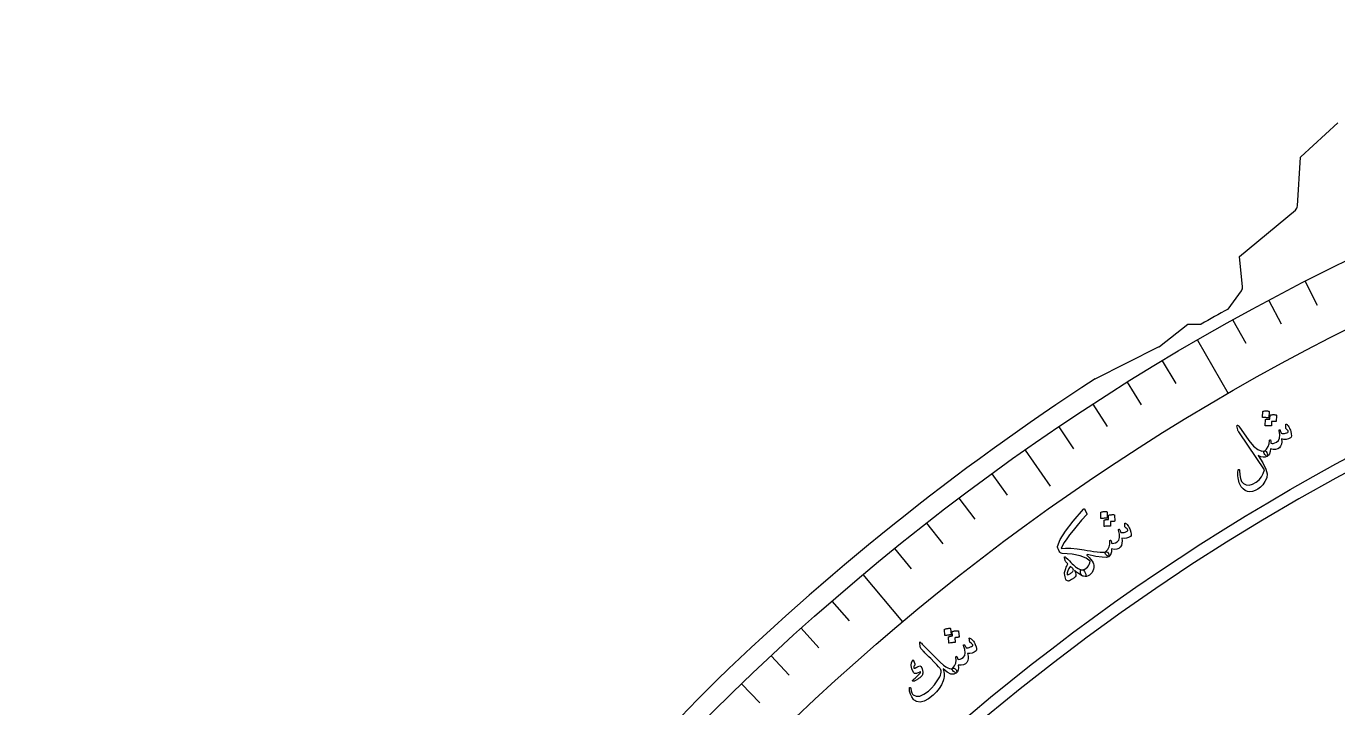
# Model space of a CAD drawing. Header units: millimetres. Extents: x -60 to 60, y -60 to 79.
# Drawn here: x -59.69 to -26.27, y 42.33 to 59.69 of the extents above; entities that cross this region are included whole.
import ezdxf

# ---------------------------------------------------------------- set-up
doc = ezdxf.new("R2010")
doc.units = ezdxf.units.MM
for name, color, linetype in [('CUT_INNER', 6, 'Continuous'), ('CUT_OUTER', 1, 'Continuous'), ('ENGRAVE', 7, 'Continuous'), ('ENGRAVE_FINE', 8, 'Continuous'), ('TEXT', 5, 'Continuous')]:
    doc.layers.add(name, color=color, linetype=linetype)

msp = doc.modelspace()

# ---------------------------------------------------------------- linework, layer by layer
at = {"layer": 'CUT_INNER'}
msp.add_arc((0.0002, -0.0002), 54.8999, 92.29679, 23.90649, dxfattribs=at)
at = {"layer": 'CUT_OUTER'}
for points in [[(-27.2948, 55.1163), (-27.2168, 56.3586), (-27.2164, 56.3621), (-27.214, 56.3646), (-26.2691, 57.2311)], [(-28.6965, 53.061), (-28.7726, 53.8194), (-28.7728, 53.8229), (-28.7702, 53.8253), (-27.3484, 55.0104)], [(-29.0648, 52.49), (-28.7245, 52.9577)], [(-32.456, 50.7116), (-30.834, 51.5232), (-30.8212, 51.5304), (-30.8091, 51.5389), (-30.0862, 52.1006), (-30.0833, 52.1026), (-30.0799, 52.1028), (-29.7534, 52.1028)]]:
    msp.add_lwpolyline(points, dxfattribs=at)
for centre, radius, start, end in [((-27.4445, 55.1257), 0.15, 309.81245, 356.4106), ((-28.8458, 53.046), 0.15, 323.95675, 5.73137), ((-6.3582, 11.3068), 47.0282, 118.87043, 119.83293), ((2.5675, -3.14), 64.239, 123.038818, 134.386306), ((4.077, -3.0924), 65.2703, 135.362503, 144.05022)]:
    msp.add_arc(centre, radius, start, end, dxfattribs=at)
at = {"layer": 'ENGRAVE'}
for points in [[(-29.847, 51.6965), (-29.0616, 50.3362)], [(-34.2391, 48.8985), (-33.5955, 47.9794)], [(-38.3706, 45.7283), (-37.3609, 44.525)]]:
    msp.add_lwpolyline(points, dxfattribs=at)
for radius in [59.694, 58.1232, 55.206]:
    msp.add_circle((0, 0), radius, dxfattribs=at)
at = {"layer": 'ENGRAVE_FINE'}
for points in [[(-27.1005, 53.1877), (-26.7949, 52.5879)], [(-28.0246, 52.7067), (-27.7086, 52.1123)], [(-28.9402, 52.2095), (-28.6139, 51.6208)], [(-30.7447, 51.1677), (-30.398, 50.5907)], [(-31.633, 50.6234), (-31.2763, 50.0525)], [(-32.5117, 50.0636), (-32.145, 49.499)], [(-33.3805, 49.4886), (-33.004, 48.9305)], [(-35.0873, 48.2935), (-34.6916, 47.7488)], [(-35.9247, 47.6737), (-35.5196, 47.1361)], [(-36.7513, 47.0395), (-36.3368, 46.509)], [(-37.5667, 46.391), (-37.143, 45.8678)], [(-39.1628, 45.0516), (-38.7211, 44.5436)], [(-39.9431, 44.3613), (-39.4926, 43.861)], [(-40.7112, 43.6574), (-40.2521, 43.1651)], [(-41.4669, 42.9403), (-40.9993, 42.456)]]:
    msp.add_lwpolyline(points, dxfattribs=at)
at = {"layer": 'TEXT'}
for points in [[(-28.1772, 49.8787), (-28.1764, 49.8816), (-28.1745, 49.8842), (-28.1713, 49.8864), (-28.1671, 49.8883), (-28.1494, 49.8912), (-28.132, 49.8932), (-28.1147, 49.8944), (-28.0975, 49.8948), (-28.0804, 49.8943), (-28.0631, 49.893), (-28.0457, 49.8907), (-28.0282, 49.8876), (-28.0232, 49.8857), (-28.0198, 49.8831), (-28.0181, 49.8799), (-28.0178, 49.8761), (-28.0262, 49.725), (-28.0277, 49.7216), (-28.0309, 49.7195), (-28.0359, 49.7189), (-28.0426, 49.7196), (-28.0484, 49.7202), (-28.0574, 49.7209), (-28.0697, 49.7217), (-28.0852, 49.7226), (-28.104, 49.7235), (-28.1265, 49.7243), (-28.1526, 49.725), (-28.1822, 49.7255), (-28.1864, 49.726), (-28.1892, 49.7274), (-28.1904, 49.7296), (-28.1902, 49.7326)], [(-28.5347, 49.1403), (-28.4182, 48.9993), (-28.3086, 48.9086), (-28.2058, 48.8683), (-28.1097, 48.8781), (-28.1006, 48.8736), (-28.0906, 48.86), (-28.0797, 48.8373), (-28.0678, 48.8054), (-28.0595, 48.7796), (-28.0561, 48.7599), (-28.0575, 48.746), (-28.0638, 48.738), (-28.1173, 48.7168), (-28.1738, 48.7133), (-28.2333, 48.7273), (-28.2958, 48.7589), (-28.1766, 48.5711), (-28.101, 48.4141), (-28.069, 48.2881), (-28.0804, 48.1931), (-28.1289, 48.095), (-28.1823, 48.0135), (-28.2405, 47.9488), (-28.3036, 47.9007), (-28.3736, 47.8643), (-28.4416, 47.8428), (-28.5077, 47.8363), (-28.5721, 47.8447), (-28.6316, 47.868), (-28.6835, 47.9061), (-28.7277, 47.9591), (-28.7641, 48.027), (-28.779, 48.066), (-28.7912, 48.1066), (-28.8009, 48.1488), (-28.8079, 48.1925), (-28.8122, 48.2378), (-28.8137, 48.2847), (-28.8124, 48.3334), (-28.8083, 48.3837), (-28.8068, 48.3897), (-28.8043, 48.3949), (-28.8008, 48.3992), (-28.7962, 48.4026), (-28.7919, 48.4045), (-28.7874, 48.4049), (-28.7828, 48.404), (-28.7782, 48.4016), (-28.7741, 48.3978), (-28.7713, 48.3925), (-28.7698, 48.3857), (-28.7696, 48.3774), (-28.7679, 48.2626), (-28.7509, 48.1693), (-28.7188, 48.0975), (-28.6717, 48.0471), (-28.6015, 48.0131), (-28.5241, 48.0075), (-28.4393, 48.0304), (-28.347, 48.0816), (-28.2742, 48.142), (-28.2144, 48.214), (-28.1675, 48.2978), (-28.1336, 48.3933), (-28.7774, 49.3388), (-28.7927, 49.3615), (-28.8046, 49.3812), (-28.8131, 49.3981), (-28.8182, 49.4121), (-28.841, 49.5154), (-28.8347, 49.529), (-28.8248, 49.5316), (-28.8115, 49.5231), (-28.7947, 49.5035)], [(-27.5936, 49.5539), (-27.5916, 49.5578), (-27.5874, 49.5592), (-27.5811, 49.558), (-27.5725, 49.5541), (-27.5611, 49.5458), (-27.5482, 49.532), (-27.5341, 49.5128), (-27.5185, 49.4881), (-27.502, 49.4594), (-27.4878, 49.4303), (-27.4761, 49.4008), (-27.4668, 49.3709), (-27.4541, 49.3098), (-27.4514, 49.2624), (-27.4586, 49.2285), (-27.4759, 49.2084), (-27.5289, 49.1827), (-27.584, 49.1695), (-27.641, 49.1688), (-27.7002, 49.1807), (-27.6971, 49.1113), (-27.7057, 49.0509), (-27.7261, 48.9995), (-27.7582, 48.957), (-27.8005, 48.9277), (-27.852, 48.9134), (-27.9128, 48.914), (-27.9829, 48.9295), (-27.9929, 48.8603), (-28.01, 48.8052), (-28.034, 48.7642), (-28.0652, 48.7372), (-28.0746, 48.7371), (-28.0882, 48.7453), (-28.106, 48.7616), (-28.1281, 48.7862), (-28.1462, 48.8125), (-28.1543, 48.835), (-28.1524, 48.8535), (-28.1406, 48.8681), (-28.0824, 48.9217), (-28.0407, 48.9849), (-28.0155, 49.0577), (-28.0067, 49.1401), (-28.0062, 49.1446), (-28.0051, 49.1482), (-28.0032, 49.1511), (-28.0007, 49.1532), (-27.997, 49.1548), (-27.9933, 49.1555), (-27.9895, 49.1552), (-27.9857, 49.154), (-27.9798, 49.1469), (-27.9754, 49.1318), (-27.9725, 49.1086), (-27.971, 49.0774), (-27.9442, 49.0679), (-27.9114, 49.0684), (-27.8724, 49.0788), (-27.8273, 49.0992), (-27.7802, 49.1407), (-27.7541, 49.2038), (-27.7489, 49.2884), (-27.7647, 49.3947), (-27.7656, 49.4001), (-27.7654, 49.4044), (-27.7641, 49.4077), (-27.7617, 49.4098), (-27.7574, 49.4118), (-27.7532, 49.4127), (-27.7491, 49.4126), (-27.7452, 49.4114), (-27.7413, 49.4088), (-27.7382, 49.4057), (-27.7358, 49.4023), (-27.7341, 49.3984), (-27.7142, 49.3287), (-27.6886, 49.3232), (-27.6605, 49.3214), (-27.63, 49.3233), (-27.597, 49.329), (-27.5667, 49.3377), (-27.5455, 49.3477), (-27.5335, 49.3591), (-27.5307, 49.3719), (-27.5354, 49.3862), (-27.5471, 49.404), (-27.5657, 49.4251), (-27.5913, 49.4495), (-27.5944, 49.4587), (-27.5958, 49.4792), (-27.5955, 49.5109), (-27.5936, 49.5539)], [(-27.9895, 49.7842), (-27.9887, 49.7871), (-27.9868, 49.7896), (-27.9836, 49.7918), (-27.9794, 49.7938), (-27.9618, 49.7965), (-27.9444, 49.7985), (-27.9271, 49.7996), (-27.91, 49.8), (-27.8929, 49.7995), (-27.8757, 49.798), (-27.8583, 49.7957), (-27.8408, 49.7925), (-27.8368, 49.7908), (-27.834, 49.7882), (-27.8324, 49.7846), (-27.832, 49.7802), (-27.8405, 49.6293), (-27.8416, 49.6267), (-27.8444, 49.6251), (-27.849, 49.6245), (-27.8553, 49.6248), (-27.8596, 49.625), (-27.8661, 49.6254), (-27.8751, 49.626), (-27.8864, 49.6266), (-27.9, 49.6272), (-27.9159, 49.6278), (-27.9341, 49.6283), (-27.9545, 49.6287), (-27.9598, 49.5178), (-27.9612, 49.5144), (-27.9644, 49.5123), (-27.9694, 49.5117), (-27.9761, 49.5124), (-27.9819, 49.513), (-27.9909, 49.5137), (-28.0031, 49.5145), (-28.0186, 49.5154), (-28.0374, 49.5164), (-28.0598, 49.5172), (-28.0858, 49.5179), (-28.1154, 49.5184), (-28.1189, 49.5193), (-28.1212, 49.5209), (-28.1221, 49.5233), (-28.1218, 49.5264), (-28.1093, 49.6723), (-28.1085, 49.6752), (-28.1065, 49.6778), (-28.1034, 49.68), (-28.0991, 49.6819), (-28.0867, 49.684), (-28.0742, 49.6856), (-28.0617, 49.687), (-28.0491, 49.688), (-28.0365, 49.6886), (-28.0239, 49.6885), (-28.0113, 49.6879), (-27.9987, 49.6866)], [(-32.7485, 47.3941), (-32.7444, 47.3966), (-32.7404, 47.3982), (-32.7367, 47.3989), (-32.733, 47.3987), (-32.7278, 47.3974), (-32.723, 47.3939), (-32.7185, 47.3885), (-32.7145, 47.3809), (-32.6642, 47.275), (-32.6624, 47.2697), (-32.6625, 47.2644), (-32.6644, 47.2591), (-32.6682, 47.2538), (-32.7974, 47.1097), (-32.9128, 46.9758), (-33.0144, 46.8522), (-33.1025, 46.739), (-33.177, 46.6363), (-33.2379, 46.5444), (-33.2853, 46.4631), (-33.3193, 46.3927), (-33.2081, 46.401), (-33.0728, 46.3972), (-32.9137, 46.3811), (-32.7307, 46.3524), (-32.6548, 46.3401), (-32.5748, 46.3283), (-32.4907, 46.317), (-32.4025, 46.3062), (-32.3214, 46.2981), (-32.2585, 46.2947), (-32.2139, 46.2962), (-32.1876, 46.3027), (-32.1598, 46.3082), (-32.1359, 46.2957), (-32.1158, 46.2652), (-32.0994, 46.2168), (-32.0967, 46.2026), (-32.0961, 46.1915), (-32.0977, 46.1836), (-32.1014, 46.1787), (-32.1648, 46.1619), (-32.2771, 46.1656), (-32.4383, 46.1897), (-32.6489, 46.2336), (-32.6588, 46.2326), (-32.6645, 46.2302), (-32.6659, 46.2266), (-32.663, 46.2215), (-32.6085, 46.1637), (-32.5639, 46.1118), (-32.5291, 46.0657), (-32.5041, 46.0256), (-32.4937, 45.9956), (-32.4871, 45.9662), (-32.4843, 45.9375), (-32.4853, 45.9094), (-32.4936, 45.861), (-32.5085, 45.8174), (-32.5301, 45.7785), (-32.5584, 45.7444), (-32.5947, 45.7126), (-32.6315, 45.6912), (-32.6688, 45.6803), (-32.7067, 45.6797), (-32.7533, 45.6891), (-32.7882, 45.7054), (-32.8116, 45.7288), (-32.8233, 45.7593), (-32.8268, 45.7978), (-32.8215, 45.8256), (-32.8074, 45.8426), (-32.7846, 45.8489), (-32.7475, 45.8541), (-32.7123, 45.867), (-32.679, 45.8876), (-32.6475, 45.9158), (-32.6205, 45.9494), (-32.6006, 45.9861), (-32.5877, 46.0261), (-32.582, 46.0692), (-32.6788, 46.1426), (-32.8302, 46.2002), (-33.0362, 46.2416), (-33.2971, 46.266), (-33.3184, 46.2702), (-33.337, 46.2802), (-33.3528, 46.2961), (-33.3657, 46.3179), (-33.3871, 46.3635), (-33.4016, 46.3996), (-33.4092, 46.4262), (-33.41, 46.4432), (-33.3411, 46.6151), (-33.2091, 46.8305), (-33.013, 47.0891), (-32.7518, 47.3898), (-32.7512, 47.3903), (-32.7507, 47.3909), (-32.7504, 47.3914), (-32.7502, 47.392), (-32.75, 47.3926), (-32.7497, 47.3931), (-32.7492, 47.3936), (-32.7485, 47.3941)], [(-32.3085, 47.3075), (-32.308, 47.3105), (-32.3062, 47.3132), (-32.3033, 47.3157), (-32.2992, 47.318), (-32.2819, 47.3223), (-32.2647, 47.3258), (-32.2475, 47.3285), (-32.2305, 47.3303), (-32.2134, 47.3313), (-32.196, 47.3314), (-32.1785, 47.3307), (-32.1608, 47.329), (-32.1557, 47.3275), (-32.1521, 47.3253), (-32.15, 47.3223), (-32.1495, 47.3184), (-32.145, 47.1672), (-32.1462, 47.1636), (-32.1492, 47.1613), (-32.1541, 47.1603), (-32.1609, 47.1604), (-32.1667, 47.1605), (-32.1758, 47.1605), (-32.188, 47.1602), (-32.2035, 47.1598), (-32.2224, 47.1591), (-32.2449, 47.158), (-32.2709, 47.1564), (-32.3005, 47.1545), (-32.3047, 47.1546), (-32.3076, 47.1557), (-32.309, 47.1578), (-32.309, 47.1608)], [(-32.1135, 47.2293), (-32.1129, 47.2322), (-32.1112, 47.2349), (-32.1082, 47.2374), (-32.1042, 47.2397), (-32.0869, 47.2439), (-32.0697, 47.2474), (-32.0526, 47.25), (-32.0356, 47.2518), (-32.0185, 47.2527), (-32.0012, 47.2527), (-31.9837, 47.2519), (-31.966, 47.2502), (-31.9619, 47.2488), (-31.9589, 47.2464), (-31.957, 47.2431), (-31.9561, 47.2387), (-31.9518, 47.0876), (-31.9527, 47.0849), (-31.9554, 47.0831), (-31.9599, 47.0821), (-31.9662, 47.0818), (-31.9705, 47.0817), (-31.9771, 47.0816), (-31.986, 47.0813), (-31.9973, 47.081), (-32.011, 47.0805), (-32.0268, 47.0797), (-32.045, 47.0786), (-32.0653, 47.0773), (-32.0612, 46.9664), (-32.0624, 46.9628), (-32.0654, 46.9605), (-32.0703, 46.9594), (-32.0771, 46.9596), (-32.0829, 46.9597), (-32.0919, 46.9597), (-32.1041, 46.9594), (-32.1196, 46.959), (-32.1384, 46.9583), (-32.1608, 46.9572), (-32.1868, 46.9557), (-32.2163, 46.9538), (-32.2199, 46.9544), (-32.2223, 46.9558), (-32.2235, 46.958), (-32.2234, 46.9611), (-32.2233, 47.1077), (-32.2227, 47.1106), (-32.221, 47.1133), (-32.2181, 47.1158), (-32.214, 47.1181), (-32.2018, 47.1211), (-32.1895, 47.1239), (-32.1771, 47.1263), (-32.1647, 47.1284), (-32.1521, 47.13), (-32.1396, 47.1311), (-32.127, 47.1315), (-32.1144, 47.1312)], [(-31.6994, 47.0334), (-31.6978, 47.0375), (-31.6937, 47.0392), (-31.6873, 47.0385), (-31.6784, 47.0354), (-31.6663, 47.0281), (-31.6524, 47.0155), (-31.6366, 46.9975), (-31.619, 46.9742), (-31.6001, 46.947), (-31.5835, 46.9192), (-31.5694, 46.8908), (-31.5576, 46.8619), (-31.5397, 46.802), (-31.533, 46.755), (-31.5373, 46.7207), (-31.5528, 46.6991), (-31.6035, 46.669), (-31.6572, 46.6512), (-31.714, 46.6457), (-31.774, 46.6525), (-31.765, 46.5836), (-31.7685, 46.5227), (-31.7844, 46.4697), (-31.8128, 46.4247), (-31.8525, 46.392), (-31.9026, 46.3733), (-31.9632, 46.3687), (-32.0344, 46.3782), (-32.0385, 46.3085), (-32.0508, 46.2521), (-32.0713, 46.2092), (-32.1, 46.1796), (-32.1093, 46.1788), (-32.1236, 46.1857), (-32.1428, 46.2005), (-32.1669, 46.2231), (-32.1871, 46.2478), (-32.1971, 46.2695), (-32.1968, 46.2881), (-32.1862, 46.3036), (-32.1328, 46.362), (-32.0966, 46.4285), (-32.0777, 46.5032), (-32.0759, 46.586), (-32.0758, 46.5905), (-32.075, 46.5943), (-32.0734, 46.5973), (-32.071, 46.5996), (-32.0675, 46.6015), (-32.0638, 46.6025), (-32.0601, 46.6026), (-32.0561, 46.6017), (-32.0497, 46.5951), (-32.0441, 46.5804), (-32.0392, 46.5576), (-32.035, 46.5266), (-32.0075, 46.5194), (-31.9748, 46.5227), (-31.9369, 46.5364), (-31.8937, 46.5605), (-31.8503, 46.6059), (-31.8296, 46.6709), (-31.8317, 46.7557), (-31.8564, 46.8602), (-31.8578, 46.8655), (-31.8579, 46.8699), (-31.8569, 46.8732), (-31.8547, 46.8756), (-31.8506, 46.8779), (-31.8465, 46.8792), (-31.8424, 46.8794), (-31.8384, 46.8786), (-31.8343, 46.8763), (-31.8309, 46.8735), (-31.8282, 46.8703), (-31.8262, 46.8666), (-31.8005, 46.7988), (-31.7745, 46.7954), (-31.7464, 46.796), (-31.7161, 46.8006), (-31.6838, 46.8091), (-31.6543, 46.8203), (-31.634, 46.8321), (-31.623, 46.8444), (-31.6213, 46.8574), (-31.6272, 46.8713), (-31.6404, 46.888), (-31.6607, 46.9074), (-31.6882, 46.9296), (-31.6921, 46.9385), (-31.6953, 46.9588), (-31.6977, 46.9904), (-31.6994, 47.0334)], [(-32.7823, 45.8485), (-32.7604, 45.8436), (-32.7404, 45.8294), (-32.7222, 45.8059), (-32.7059, 45.7732), (-32.6921, 45.7331), (-32.6874, 45.7043), (-32.6919, 45.6869), (-32.7054, 45.6807), (-32.7621, 45.6892), (-32.8263, 45.7184), (-32.898, 45.7682), (-32.9772, 45.8388), (-32.9566, 45.7787), (-32.9464, 45.7307), (-32.9466, 45.6948), (-32.9574, 45.671), (-32.966, 45.6621), (-32.9757, 45.6532), (-32.9865, 45.6442), (-32.9985, 45.6352), (-33.0114, 45.626), (-33.025, 45.6165), (-33.0393, 45.6068), (-33.0543, 45.5968), (-33.0818, 45.5806), (-33.1045, 45.5692), (-33.1224, 45.5626), (-33.1355, 45.5607), (-33.1593, 45.5661), (-33.1779, 45.575), (-33.1913, 45.5874), (-33.1996, 45.6033), (-33.2151, 45.6649), (-33.2254, 45.7142), (-33.2303, 45.7513), (-33.23, 45.7762), (-33.225, 45.8032), (-33.2185, 45.8301), (-33.2106, 45.8571), (-33.2013, 45.884), (-33.1904, 45.9112), (-33.1778, 45.9388), (-33.1636, 45.9668), (-33.1477, 45.9952), (-33.1928, 46.0433), (-33.2021, 46.0533), (-33.2092, 46.0631), (-33.214, 46.0727), (-33.2166, 46.082), (-33.232, 46.164), (-33.2315, 46.1759), (-33.2255, 46.1796), (-33.2141, 46.1749), (-33.1973, 46.1621), (-33.1517, 46.1155), (-33.1095, 46.0731), (-33.0708, 46.0347), (-33.0355, 46.0004), (-33.0037, 45.9704), (-32.9751, 45.945), (-32.9497, 45.924), (-32.9276, 45.9075), (-32.8877, 45.8825), (-32.8502, 45.8644), (-32.8151, 45.853), (-32.7823, 45.8485)], [(-33.0827, 45.9365), (-33.1239, 45.8771), (-33.1515, 45.8217), (-33.1657, 45.7703), (-33.1664, 45.7228), (-33.1512, 45.7235), (-33.1341, 45.7276), (-33.1151, 45.7351), (-33.0942, 45.7461), (-33.083, 45.7535), (-33.072, 45.7614), (-33.0612, 45.7698), (-33.0506, 45.7787), (-33.0404, 45.7882), (-33.0306, 45.7985), (-33.0213, 45.8097), (-33.0124, 45.8217), (-33.0054, 45.8399), (-33.0092, 45.8602), (-33.0237, 45.8826), (-33.049, 45.907), (-33.0619, 45.9174), (-33.0718, 45.9257), (-33.0788, 45.9321), (-33.0827, 45.9365)], [(-36.2936, 44.324), (-36.2933, 44.327), (-36.2918, 44.3299), (-36.2891, 44.3326), (-36.2852, 44.3352), (-36.2683, 44.3411), (-36.2515, 44.346), (-36.2346, 44.3502), (-36.2178, 44.3535), (-36.2008, 44.356), (-36.1836, 44.3576), (-36.1661, 44.3584), (-36.1483, 44.3583), (-36.143, 44.3572), (-36.1393, 44.3553), (-36.137, 44.3525), (-36.1361, 44.3487), (-36.1185, 44.1984), (-36.1193, 44.1948), (-36.1222, 44.1922), (-36.127, 44.1907), (-36.1337, 44.1903), (-36.1396, 44.1899), (-36.1486, 44.189), (-36.1608, 44.1877), (-36.1762, 44.186), (-36.1949, 44.1836), (-36.2172, 44.1805), (-36.243, 44.1768), (-36.2723, 44.1722), (-36.2765, 44.172), (-36.2794, 44.1729), (-36.281, 44.1748), (-36.2813, 44.1778)], [(-36.0925, 44.263), (-36.0922, 44.266), (-36.0907, 44.2688), (-36.088, 44.2715), (-36.0841, 44.2742), (-36.0673, 44.2799), (-36.0504, 44.2848), (-36.0336, 44.2889), (-36.0168, 44.2922), (-35.9999, 44.2946), (-35.9827, 44.2961), (-35.9652, 44.2968), (-35.9474, 44.2967), (-35.9432, 44.2956), (-35.9399, 44.2935), (-35.9377, 44.2903), (-35.9366, 44.286), (-35.9191, 44.1359), (-35.9198, 44.1332), (-35.9223, 44.1311), (-35.9267, 44.1297), (-35.933, 44.1289), (-35.9372, 44.1284), (-35.9437, 44.1277), (-35.9526, 44.1267), (-35.9639, 44.1253), (-35.9774, 44.1236), (-35.9932, 44.1215), (-36.0111, 44.1189), (-36.0313, 44.1158), (-36.0176, 44.0056), (-36.0184, 44.002), (-36.0212, 43.9994), (-36.026, 43.9979), (-36.0328, 43.9975), (-36.0386, 43.9971), (-36.0476, 43.9963), (-36.0597, 43.995), (-36.0751, 43.9932), (-36.0938, 43.9909), (-36.116, 43.9879), (-36.1418, 43.9841), (-36.171, 43.9796), (-36.1746, 43.9799), (-36.1771, 43.9811), (-36.1785, 43.9832), (-36.1787, 43.9863), (-36.1913, 44.1323), (-36.191, 44.1353), (-36.1895, 44.1381), (-36.1868, 44.1409), (-36.183, 44.1435), (-36.1711, 44.1476), (-36.1591, 44.1514), (-36.147, 44.1549), (-36.1347, 44.1581), (-36.1224, 44.1608), (-36.11, 44.1629), (-36.0974, 44.1644), (-36.0848, 44.1653)], [(-36.9218, 43.9885), (-36.9225, 44.0023), (-36.9193, 44.0087), (-36.9124, 44.0075), (-36.9016, 43.9989), (-36.8928, 43.9901), (-36.8783, 43.9754), (-36.8583, 43.9549), (-36.8327, 43.9286), (-36.8014, 43.8964), (-36.7643, 43.8586), (-36.7215, 43.815), (-36.673, 43.7658), (-36.5201, 43.6124), (-36.4006, 43.4964), (-36.3145, 43.4179), (-36.2617, 43.3769), (-36.2082, 43.3491), (-36.1606, 43.3329), (-36.119, 43.3284), (-36.0833, 43.3356), (-36.0674, 43.3401), (-36.052, 43.3398), (-36.037, 43.3349), (-36.0224, 43.3252), (-36.0092, 43.3124), (-35.9984, 43.2982), (-35.9899, 43.2826), (-35.9838, 43.2656), (-35.9802, 43.2495), (-35.9795, 43.2364), (-35.9817, 43.2264), (-35.9867, 43.2195), (-36.0548, 43.1866), (-36.1337, 43.1925), (-36.2234, 43.2371), (-36.3239, 43.3204), (-36.3144, 43.2853), (-36.3073, 43.2473), (-36.3028, 43.2063), (-36.3006, 43.1625), (-36.3017, 43.1215), (-36.3061, 43.0833), (-36.3138, 43.0477), (-36.3249, 43.0148), (-36.3719, 42.9167), (-36.43, 42.8245), (-36.4991, 42.738), (-36.5794, 42.6572), (-36.7002, 42.56), (-36.8109, 42.4998), (-36.9117, 42.4767), (-37.0028, 42.4909), (-37.0258, 42.5017), (-37.0463, 42.5141), (-37.0644, 42.5282), (-37.08, 42.5438), (-37.1258, 42.6093), (-37.159, 42.6786), (-37.1796, 42.7516), (-37.1874, 42.8285), (-37.187, 42.8347), (-37.1854, 42.8402), (-37.1826, 42.8451), (-37.1788, 42.8493), (-37.1748, 42.8518), (-37.1705, 42.8526), (-37.1659, 42.8518), (-37.1609, 42.8493), (-37.1573, 42.8453), (-37.1544, 42.8399), (-37.1522, 42.833), (-37.1508, 42.8247), (-37.1398, 42.7648), (-37.126, 42.7174), (-37.1093, 42.6824), (-37.0899, 42.6598), (-37.0132, 42.6259), (-36.9231, 42.6312), (-36.8195, 42.6758), (-36.7024, 42.7595), (-36.6216, 42.8352), (-36.5466, 42.9208), (-36.4772, 43.0165), (-36.4134, 43.1223), (-36.3959, 43.1616), (-36.3845, 43.201), (-36.3791, 43.2405), (-36.3798, 43.2801), (-36.3826, 43.2927), (-36.3893, 43.3077), (-36.4, 43.3252), (-36.4147, 43.345), (-36.4414, 43.3768), (-36.4885, 43.4277), (-36.556, 43.4975), (-36.6439, 43.5864), (-36.6901, 43.6327), (-36.73, 43.6727), (-36.7636, 43.7063), (-36.7909, 43.7336), (-36.812, 43.7546), (-36.8271, 43.7697), (-36.8362, 43.7787), (-36.8392, 43.7817), (-36.8698, 43.8133), (-36.8921, 43.8414), (-36.9063, 43.8659), (-36.9122, 43.887)], [(-35.663, 44.1038), (-35.6617, 44.1081), (-35.6578, 44.1101), (-35.6513, 44.11), (-35.6423, 44.1076), (-35.6296, 44.1014), (-35.6146, 44.09), (-35.5973, 44.0735), (-35.5778, 44.0518), (-35.5565, 44.0264), (-35.5376, 44.0001), (-35.521, 43.9731), (-35.5068, 43.9452), (-35.4838, 43.8872), (-35.473, 43.8409), (-35.4744, 43.8063), (-35.4879, 43.7835), (-35.5358, 43.7491), (-35.5877, 43.7267), (-35.6439, 43.7163), (-35.7042, 43.7179), (-35.6892, 43.65), (-35.6874, 43.589), (-35.6987, 43.5349), (-35.7231, 43.4876), (-35.7598, 43.4515), (-35.8081, 43.4286), (-35.8681, 43.4187), (-35.9398, 43.422), (-35.9378, 43.3522), (-35.9452, 43.295), (-35.9619, 43.2504), (-35.9879, 43.2185), (-35.9971, 43.2168), (-36.0119, 43.2225), (-36.0323, 43.2356), (-36.0583, 43.256), (-36.0806, 43.2788), (-36.0925, 43.2996), (-36.0938, 43.3181), (-36.0846, 43.3345), (-36.0364, 43.3974), (-36.0062, 43.4667), (-35.9938, 43.5428), (-35.9992, 43.6254), (-35.9995, 43.6299), (-35.999, 43.6338), (-35.9977, 43.6369), (-35.9955, 43.6394), (-35.9922, 43.6416), (-35.9886, 43.6429), (-35.9848, 43.6433), (-35.9809, 43.6428), (-35.9739, 43.6368), (-35.967, 43.6226), (-35.9601, 43.6003), (-35.9533, 43.5698), (-35.9253, 43.565), (-35.893, 43.5711), (-35.8564, 43.5881), (-35.8155, 43.6159), (-35.7761, 43.6648), (-35.7612, 43.7314), (-35.7706, 43.8157), (-35.8044, 43.9176), (-35.8062, 43.9228), (-35.8067, 43.9271), (-35.806, 43.9306), (-35.804, 43.9331), (-35.8, 43.9358), (-35.7961, 43.9374), (-35.7921, 43.938), (-35.788, 43.9375), (-35.7837, 43.9356), (-35.7801, 43.9331), (-35.7771, 43.9301), (-35.7748, 43.9266), (-35.7433, 43.8613), (-35.7171, 43.8602), (-35.6891, 43.8633), (-35.6594, 43.8704), (-35.6279, 43.8817), (-35.5995, 43.8954), (-35.5803, 43.9089), (-35.5705, 43.9222), (-35.5698, 43.9352), (-35.577, 43.9486), (-35.5916, 43.9641), (-35.6135, 43.9817), (-35.6428, 44.0014), (-35.6474, 44.0099), (-35.6524, 44.0298), (-35.6575, 44.0611), (-35.663, 44.1038)], [(-37.1009, 43.547), (-37.0982, 43.5487), (-37.0953, 43.5496), (-37.0921, 43.5495), (-37.0888, 43.5485), (-37.0866, 43.5469), (-37.0846, 43.5449), (-37.0828, 43.5424), (-37.0812, 43.5395), (-37.0506, 43.4487), (-37.048, 43.4391), (-37.047, 43.4308), (-37.0475, 43.4241), (-37.0495, 43.4188), (-37.0618, 43.4004), (-37.0705, 43.3827), (-37.0755, 43.3656), (-37.0768, 43.3491), (-37.0746, 43.343), (-37.068, 43.3401), (-37.0569, 43.3405), (-37.0414, 43.3441), (-37.0321, 43.3478), (-37.0227, 43.3518), (-37.0131, 43.3562), (-37.0035, 43.361), (-36.9937, 43.3662), (-36.9836, 43.3719), (-36.9733, 43.3781), (-36.9627, 43.3848), (-36.9185, 43.3991), (-36.8845, 43.3802), (-36.8605, 43.3283), (-36.8466, 43.2433), (-36.8464, 43.2148), (-36.8489, 43.1901), (-36.8542, 43.1695), (-36.8623, 43.1527), (-36.8741, 43.1376), (-36.8927, 43.1196), (-36.9183, 43.0987), (-36.9508, 43.0748), (-36.9677, 43.0629), (-36.9842, 43.0522), (-37.0002, 43.0427), (-37.0159, 43.0343), (-37.0311, 43.0269), (-37.0454, 43.0201), (-37.0589, 43.014), (-37.0716, 43.0086), (-37.0807, 43.0067), (-37.0884, 43.0068), (-37.0948, 43.0089), (-37.0999, 43.013), (-37.1034, 43.0187), (-37.1041, 43.0243), (-37.1019, 43.0299), (-37.097, 43.0354), (-37.0802, 43.052), (-37.0609, 43.0704), (-37.039, 43.0907), (-37.0146, 43.1129), (-36.969, 43.1543), (-36.9349, 43.1884), (-36.9123, 43.2151), (-36.9011, 43.2344), (-36.9003, 43.2377), (-36.9008, 43.2407), (-36.9028, 43.2433), (-36.9061, 43.2455), (-36.9088, 43.2464), (-36.9123, 43.2463), (-36.9167, 43.2452), (-36.9218, 43.2432), (-36.9667, 43.2203), (-36.986, 43.2115), (-37.0042, 43.2058), (-37.0213, 43.2033), (-37.0372, 43.2041), (-37.053, 43.2074), (-37.066, 43.2136), (-37.0762, 43.2228), (-37.0837, 43.2349), (-37.122, 43.327), (-37.1376, 43.4097), (-37.1306, 43.4831), (-37.1009, 43.547)]]:
    msp.add_lwpolyline(points, close=True, dxfattribs=at)

doc.saveas('drawing.dxf')
